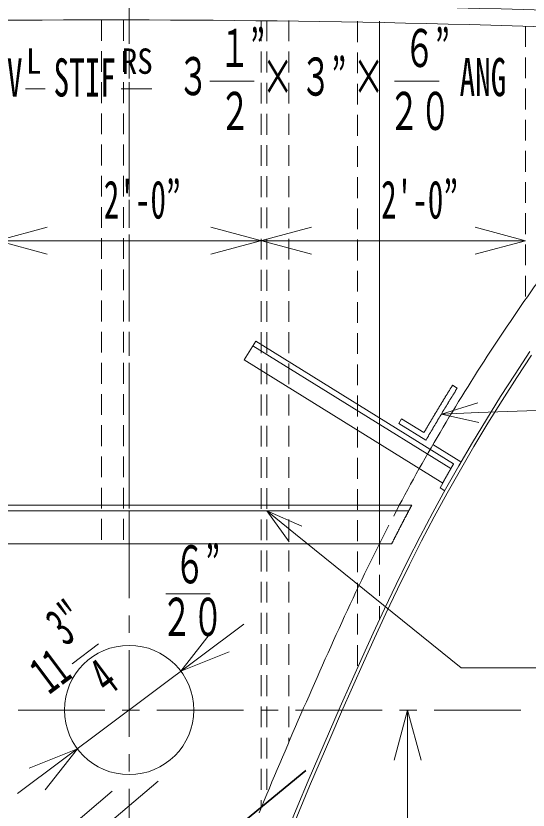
# Model space of a CAD drawing. Units: millimetres, scale not verified. Extents: x -16408 to 16408, y -11606 to 11606.
# Drawn here: x -7147 to -5965, y -4294 to -2460 of the extents above; entities that cross this region are included whole.
import ezdxf
from ezdxf.enums import TextEntityAlignment as Align

# ---------------------------------------------------------------- set-up
doc = ezdxf.new("R2010")
doc.units = ezdxf.units.MM
doc.header["$LTSCALE"] = 40
doc.linetypes.add('CHAIN1', pattern=[8, 5, -1, 1, -1])
doc.linetypes.add('DASHED1', pattern=[1.8, 1.2, -0.6])
for name, color, linetype, lineweight in [('0-0_0', 3, 'Continuous', 18), ('0-1_芯', 4, 'CHAIN1', 18), ('0-2_寸法', 2, 'Continuous', 18)]:
    doc.layers.add(name, color=color, linetype=linetype, lineweight=lineweight)
doc.styles.add('ＭＳ ゴシック', font='')
doc.styles.get('ＭＳ ゴシック').set_extended_font_data('MS Gothic')

msp = doc.modelspace()

# ---------------------------------------------------------------- linework, layer by layer
at = {"layer": '0-0_0', "color": 1, "linetype": 'DASHED1'}
for p, q in [((-6949.04, -2469.62), (-6949.04, -3679.14)), ((-6898.24, -2469.62), (-6898.24, -3679.14)), ((-6885.54, -2469.62), (-6885.54, -3679.14)), ((-6580.74, -2470.77), (-6580.74, -4288.91)), ((-6568.04, -2470.77), (-6568.04, -4258.06)), ((-6517.24, -2470.77), (-6517.24, -4137.82)), ((-6358.78, -2472.91), (-6358.78, -3966.03)), ((-5971.14, -2484.14), (-5971.14, -3115.28)), ((-6307.98, -3679.14), (-6262.22, -3590.24)), ((-6307.98, -3679.14), (-6307.98, -3854.63))]:
    msp.add_line(p, q, dxfattribs=at)
at = {"layer": '0-0_0'}
for p, q in [((-6307.98, -2472.91), (-6307.98, -3679.14)), ((-6593.44, -3211.28), (-6620.22, -3254.45)), ((-6143.14, -3505.61), (-6600.13, -3222.07)), ((-6136.82, -3494.59), (-6593.44, -3211.28)), ((-6161.9, -3538.81), (-6620.22, -3254.45)), ((-6139.05, -3312.88), (-6128.26, -3319.58)), ((-6256.63, -3390.36), (-6263.32, -3401.15)), ((-6205.04, -3422.37), (-6256.63, -3390.36)), ((-6200.64, -3440.04), (-6263.32, -3401.15)), ((-6119.67, -3490.28), (-6184.45, -3450.09)), ((-6157.29, -3556.62), (-6168.11, -3549.9)), ((-7537.63, -3590.24), (-6233.45, -3590.24)), ((-7530.88, -3602.94), (-6240.2, -3602.94)), ((-7491.53, -3679.14), (-6279.56, -3679.14)), ((-6423.19, -4112.3), (-6398.35, -4055.42)), ((-6420.15, -4124.45), (-6395.25, -4067.33)), ((-7115.54, -4478.98), (-6818.71, -4227.5)), ((-7134.76, -4428.69), (-6924.31, -4250.39))]:
    msp.add_line(p, q, dxfattribs=at)
for points in [[(-5982.3, -3131.39), (-5974.46, -3120.05), (-5966.57, -3108.74), (-5958.65, -3097.45), (-5950.69, -3086.19), (-5942.7, -3074.95), (-5934.67, -3063.74)], [(-6262.22, -3590.24), (-6255.74, -3578.06), (-6249.23, -3565.91), (-6242.67, -3553.78), (-6236.07, -3541.68), (-6229.43, -3529.59), (-6222.75, -3517.53), (-6216.03, -3505.49), (-6209.27, -3493.47), (-6202.47, -3481.47), (-6195.63, -3469.49), (-6188.76, -3457.54), (-6181.84, -3445.61), (-6174.89, -3433.7), (-6167.91, -3421.81), (-6160.88, -3409.95), (-6153.82, -3398.1), (-6146.73, -3386.28), (-6139.6, -3374.47), (-6132.43, -3362.69), (-6125.23, -3350.93), (-6118, -3339.19), (-6110.74, -3327.47), (-6103.44, -3315.77), (-6096.11, -3304.09), (-6088.74, -3292.43), (-6081.35, -3280.79), (-6073.92, -3269.18), (-6066.46, -3257.58), (-6058.97, -3246), (-6051.45, -3234.45), (-6043.89, -3222.91), (-6036.31, -3211.4), (-6028.69, -3199.9), (-6021.04, -3188.43), (-6013.36, -3176.98), (-6005.64, -3165.55), (-5997.9, -3154.14), (-5990.12, -3142.75), (-5982.3, -3131.39)], [(-6398.35, -4055.42), (-6373.31, -3998.63), (-6347.97, -3941.97), (-6322.26, -3885.49), (-6296.08, -3829.22), (-6269.34, -3773.21), (-6241.96, -3717.51), (-6213.86, -3662.17), (-6184.94, -3607.26), (-6155.17, -3552.8), (-6124.59, -3498.8), (-6093.22, -3445.25), (-6061.11, -3392.13), (-6028.31, -3339.44), (-5994.84, -3287.18), (-5960.73, -3235.34)], [(-6395.25, -4067.33), (-6370.14, -4010.3), (-6344.76, -3953.4), (-6319, -3896.66), (-6292.79, -3840.13), (-6266.02, -3783.86), (-6238.62, -3727.89), (-6210.5, -3672.29), (-6181.57, -3617.1), (-6151.78, -3562.37), (-6121.15, -3508.1), (-6089.73, -3454.3), (-6057.56, -3400.93), (-6024.68, -3348), (-5991.13, -3295.49), (-5956.94, -3243.4)], [(-6153.82, -3336.81), (-6153.15, -3335.73), (-6152.48, -3334.64), (-6151.82, -3333.55), (-6151.15, -3332.46), (-6150.48, -3331.37), (-6149.81, -3330.28), (-6149.14, -3329.19), (-6148.47, -3328.1), (-6147.8, -3327.01), (-6147.12, -3325.93), (-6146.45, -3324.84), (-6145.78, -3323.75), (-6145.11, -3322.66), (-6144.44, -3321.57), (-6143.76, -3320.49), (-6143.09, -3319.4), (-6142.42, -3318.31), (-6141.75, -3317.23), (-6141.07, -3316.14), (-6140.4, -3315.05), (-6139.72, -3313.97), (-6139.05, -3312.88)], [(-6179.66, -3379.45), (-6179.01, -3378.36), (-6178.35, -3377.26), (-6177.69, -3376.16), (-6177.03, -3375.07), (-6176.37, -3373.97), (-6175.72, -3372.88), (-6175.06, -3371.78), (-6174.4, -3370.68), (-6173.74, -3369.59), (-6173.08, -3368.49), (-6172.42, -3367.4), (-6171.76, -3366.3), (-6171.1, -3365.21), (-6170.44, -3364.12), (-6169.78, -3363.02), (-6169.12, -3361.93), (-6168.45, -3360.83), (-6167.79, -3359.74), (-6167.13, -3358.65), (-6166.47, -3357.55), (-6165.8, -3356.46), (-6165.14, -3355.37), (-6164.48, -3354.27), (-6163.81, -3353.18), (-6163.15, -3352.09), (-6162.48, -3351), (-6161.82, -3349.91), (-6161.16, -3348.81), (-6160.49, -3347.72), (-6159.82, -3346.63), (-6159.16, -3345.54), (-6158.49, -3344.45), (-6157.83, -3343.36), (-6157.16, -3342.27), (-6156.49, -3341.18), (-6155.82, -3340.09), (-6155.16, -3338.99), (-6154.49, -3337.9), (-6153.82, -3336.81)], [(-6144.49, -3345.9), (-6143.76, -3344.7), (-6143.03, -3343.5), (-6142.29, -3342.3), (-6141.56, -3341.11), (-6140.82, -3339.91), (-6140.08, -3338.71), (-6139.35, -3337.51), (-6138.61, -3336.32), (-6137.87, -3335.12), (-6137.14, -3333.92), (-6136.4, -3332.73), (-6135.66, -3331.53), (-6134.92, -3330.34), (-6134.18, -3329.14), (-6133.45, -3327.94), (-6132.71, -3326.75), (-6131.97, -3325.55), (-6131.23, -3324.36), (-6130.49, -3323.16), (-6129.75, -3321.97), (-6129, -3320.78), (-6128.26, -3319.58)], [(-6172.85, -3392.8), (-6172.13, -3391.6), (-6171.41, -3390.39), (-6170.69, -3389.18), (-6169.97, -3387.98), (-6169.24, -3386.77), (-6168.52, -3385.57), (-6167.8, -3384.36), (-6167.08, -3383.15), (-6166.35, -3381.95), (-6165.63, -3380.74), (-6164.91, -3379.54), (-6164.18, -3378.34), (-6163.46, -3377.13), (-6162.73, -3375.93), (-6162.01, -3374.72), (-6161.28, -3373.52), (-6160.56, -3372.32), (-6159.83, -3371.11), (-6159.1, -3369.91), (-6158.38, -3368.71), (-6157.65, -3367.51), (-6156.92, -3366.3), (-6156.19, -3365.1), (-6155.46, -3363.9), (-6154.74, -3362.7), (-6154.01, -3361.5), (-6153.28, -3360.3), (-6152.55, -3359.09), (-6151.82, -3357.89), (-6151.09, -3356.69), (-6150.35, -3355.49), (-6149.62, -3354.29), (-6148.89, -3353.09), (-6148.16, -3351.89), (-6147.43, -3350.69), (-6146.69, -3349.49), (-6145.96, -3348.3), (-6145.23, -3347.1), (-6144.49, -3345.9)], [(-6205.04, -3422.37), (-6204.4, -3421.26), (-6203.75, -3420.16), (-6203.11, -3419.06), (-6202.46, -3417.95), (-6201.82, -3416.85), (-6201.17, -3415.75), (-6200.52, -3414.64), (-6199.88, -3413.54), (-6199.23, -3412.44), (-6198.58, -3411.34), (-6197.93, -3410.23), (-6197.28, -3409.13), (-6196.64, -3408.03), (-6195.99, -3406.93), (-6195.34, -3405.83), (-6194.69, -3404.73), (-6194.04, -3403.63), (-6193.39, -3402.53), (-6192.74, -3401.43), (-6192.09, -3400.32), (-6191.44, -3399.22), (-6190.78, -3398.12), (-6190.13, -3397.02), (-6189.48, -3395.93), (-6188.83, -3394.83), (-6188.18, -3393.73), (-6187.52, -3392.63), (-6186.87, -3391.53), (-6186.22, -3390.43), (-6185.56, -3389.33), (-6184.91, -3388.23), (-6184.25, -3387.14), (-6183.6, -3386.04), (-6182.94, -3384.94), (-6182.29, -3383.84), (-6181.63, -3382.74), (-6180.98, -3381.65), (-6180.32, -3380.55), (-6179.66, -3379.45)], [(-6200.64, -3440.04), (-6199.93, -3438.83), (-6199.23, -3437.61), (-6198.52, -3436.4), (-6197.82, -3435.18), (-6197.11, -3433.97), (-6196.4, -3432.75), (-6195.69, -3431.54), (-6194.99, -3430.33), (-6194.28, -3429.11), (-6193.57, -3427.9), (-6192.86, -3426.69), (-6192.15, -3425.47), (-6191.44, -3424.26), (-6190.73, -3423.05), (-6190.02, -3421.84), (-6189.31, -3420.62), (-6188.6, -3419.41), (-6187.88, -3418.2), (-6187.17, -3416.99), (-6186.46, -3415.78), (-6185.75, -3414.57), (-6185.03, -3413.35), (-6184.32, -3412.14), (-6183.61, -3410.93), (-6182.89, -3409.72), (-6182.18, -3408.51), (-6181.46, -3407.3), (-6180.74, -3406.09), (-6180.03, -3404.88), (-6179.31, -3403.68), (-6178.6, -3402.47), (-6177.88, -3401.26), (-6177.16, -3400.05), (-6176.44, -3398.84), (-6175.72, -3397.63), (-6175.01, -3396.43), (-6174.29, -3395.22), (-6173.57, -3394.01), (-6172.85, -3392.8)], [(-6150.06, -3517.77), (-6149.74, -3517.21), (-6149.43, -3516.66), (-6149.11, -3516.11), (-6148.8, -3515.56), (-6148.49, -3515), (-6148.17, -3514.45), (-6147.86, -3513.9), (-6147.55, -3513.35), (-6147.23, -3512.79), (-6146.92, -3512.24), (-6146.6, -3511.69), (-6146.29, -3511.14), (-6145.97, -3510.58), (-6145.66, -3510.03), (-6145.34, -3509.48), (-6145.03, -3508.93), (-6144.71, -3508.38), (-6144.4, -3507.82), (-6144.08, -3507.27), (-6143.77, -3506.72), (-6143.45, -3506.17), (-6143.14, -3505.62), (-6142.82, -3505.06), (-6142.51, -3504.51), (-6142.19, -3503.96), (-6141.88, -3503.41), (-6141.56, -3502.86), (-6141.25, -3502.31), (-6140.93, -3501.75), (-6140.61, -3501.2), (-6140.3, -3500.65), (-6139.98, -3500.1), (-6139.67, -3499.55), (-6139.35, -3499), (-6139.03, -3498.45), (-6138.72, -3497.89), (-6138.4, -3497.34), (-6138.08, -3496.79), (-6137.77, -3496.24)], [(-6137.77, -3496.24), (-6137.45, -3495.69), (-6137.13, -3495.14), (-6136.82, -3494.59)], [(-6168.11, -3549.9), (-6161.9, -3538.81), (-6161.59, -3538.26), (-6161.28, -3537.7), (-6160.97, -3537.15), (-6160.66, -3536.59), (-6160.35, -3536.04), (-6160.04, -3535.48), (-6159.73, -3534.93), (-6159.42, -3534.37), (-6159.11, -3533.82), (-6158.8, -3533.27), (-6158.49, -3532.71), (-6158.18, -3532.16), (-6157.86, -3531.6), (-6157.55, -3531.05), (-6157.24, -3530.5), (-6156.93, -3529.94), (-6156.62, -3529.39), (-6156.31, -3528.83), (-6156, -3528.28), (-6155.68, -3527.73), (-6155.37, -3527.17), (-6155.06, -3526.62), (-6154.75, -3526.07), (-6154.44, -3525.51), (-6154.12, -3524.96), (-6153.81, -3524.4), (-6153.5, -3523.85), (-6153.19, -3523.3), (-6152.87, -3522.74), (-6152.56, -3522.19), (-6152.25, -3521.64), (-6151.93, -3521.08), (-6151.62, -3520.53), (-6151.31, -3519.98), (-6151, -3519.43), (-6150.68, -3518.87), (-6150.37, -3518.32), (-6150.06, -3517.77)], [(-6243.78, -3609.7), (-6243.31, -3608.81), (-6242.84, -3607.93), (-6242.37, -3607.04), (-6241.91, -3606.16), (-6241.44, -3605.27), (-6240.97, -3604.39), (-6240.5, -3603.5), (-6240.03, -3602.62), (-6239.56, -3601.73), (-6239.1, -3600.85), (-6238.63, -3599.96), (-6238.16, -3599.08), (-6237.69, -3598.19), (-6237.22, -3597.31), (-6236.75, -3596.42), (-6236.28, -3595.54), (-6235.81, -3594.66), (-6235.33, -3593.77), (-6234.86, -3592.89), (-6234.39, -3592), (-6233.92, -3591.12), (-6233.45, -3590.24)], [(-6261.82, -3644.34), (-6261.36, -3643.45), (-6260.91, -3642.56), (-6260.45, -3641.67), (-6259.99, -3640.78), (-6259.53, -3639.89), (-6259.07, -3639), (-6258.61, -3638.11), (-6258.15, -3637.22), (-6257.69, -3636.33), (-6257.23, -3635.44), (-6256.77, -3634.55), (-6256.3, -3633.66), (-6255.84, -3632.77), (-6255.38, -3631.88), (-6254.92, -3631), (-6254.46, -3630.11), (-6254, -3629.22), (-6253.53, -3628.33), (-6253.07, -3627.44), (-6252.61, -3626.55), (-6252.15, -3625.67), (-6251.68, -3624.78), (-6251.22, -3623.89), (-6250.76, -3623), (-6250.29, -3622.11), (-6249.83, -3621.23), (-6249.36, -3620.34), (-6248.9, -3619.45), (-6248.43, -3618.57), (-6247.97, -3617.68), (-6247.5, -3616.79), (-6247.04, -3615.9), (-6246.57, -3615.02), (-6246.11, -3614.13), (-6245.64, -3613.24), (-6245.18, -3612.36), (-6244.71, -3611.47), (-6244.24, -3610.59), (-6243.78, -3609.7)], [(-6279.56, -3679.14), (-6279.1, -3678.24), (-6278.65, -3677.35), (-6278.2, -3676.46), (-6277.75, -3675.56), (-6277.3, -3674.67), (-6276.85, -3673.77), (-6276.39, -3672.88), (-6275.94, -3671.99), (-6275.49, -3671.09), (-6275.04, -3670.2), (-6274.58, -3669.31), (-6274.13, -3668.41), (-6273.68, -3667.52), (-6273.22, -3666.63), (-6272.77, -3665.73), (-6272.32, -3664.84), (-6271.86, -3663.95), (-6271.41, -3663.06), (-6270.95, -3662.16), (-6270.5, -3661.27), (-6270.05, -3660.38), (-6269.59, -3659.49), (-6269.13, -3658.6), (-6268.68, -3657.7), (-6268.22, -3656.81), (-6267.77, -3655.92), (-6267.31, -3655.03), (-6266.86, -3654.14), (-6266.4, -3653.25), (-6265.94, -3652.35), (-6265.49, -3651.46), (-6265.03, -3650.57), (-6264.57, -3649.68), (-6264.11, -3648.79), (-6263.66, -3647.9), (-6263.2, -3647.01), (-6262.74, -3646.12), (-6262.28, -3645.23), (-6261.82, -3644.34)], [(-6451.68, -3987.43), (-6445.42, -3973.29), (-6439.15, -3959.16), (-6432.86, -3945.03), (-6426.55, -3930.92), (-6420.21, -3916.81), (-6413.86, -3902.72), (-6407.47, -3888.63), (-6401.07, -3874.56), (-6394.64, -3860.5), (-6388.17, -3846.45), (-6381.68, -3832.42), (-6375.16, -3818.4), (-6368.61, -3804.39), (-6362.02, -3790.4), (-6355.4, -3776.43), (-6348.75, -3762.47), (-6342.05, -3748.53), (-6335.32, -3734.61), (-6328.55, -3720.71), (-6321.73, -3706.83), (-6314.88, -3692.98), (-6307.98, -3679.14)], [(-6585.36, -4300.22), (-6579.51, -4285.91), (-6573.63, -4271.61), (-6567.73, -4257.32), (-6561.8, -4243.04), (-6555.84, -4228.77), (-6549.85, -4214.51), (-6543.85, -4200.26), (-6537.82, -4186.02), (-6531.77, -4171.79), (-6525.7, -4157.57), (-6519.61, -4143.36), (-6513.51, -4129.15), (-6507.39, -4114.95), (-6501.25, -4100.76), (-6495.1, -4086.58), (-6488.93, -4072.4), (-6482.75, -4058.22), (-6476.56, -4044.05), (-6470.36, -4029.89), (-6464.14, -4015.73), (-6457.92, -4001.58), (-6451.68, -3987.43)], [(-6872.84, -5399.78), (-6852.12, -5341.38), (-6838.13, -5280.92), (-6823.42, -5220.63), (-6806.57, -5160.9), (-6788.31, -5101.58), (-6769.38, -5042.48), (-6750.34, -4983.41), (-6731.29, -4924.34), (-6711.96, -4865.36), (-6692.2, -4806.52), (-6672.03, -4747.83), (-6651.45, -4689.28), (-6630.49, -4630.86), (-6609.18, -4572.57), (-6587.47, -4514.43), (-6565.35, -4456.44), (-6542.76, -4398.63), (-6519.7, -4341.02), (-6496.14, -4283.6), (-6472.15, -4226.36), (-6447.81, -4169.26), (-6423.19, -4112.3)], [(-6872.84, -5416.55), (-6849.18, -5359.02), (-6834.21, -5298.55), (-6820.03, -5237.88), (-6803.59, -5177.78), (-6785.53, -5118.14), (-6766.6, -5058.78), (-6747.49, -4999.47), (-6728.4, -4940.15), (-6709.08, -4880.91), (-6689.34, -4821.81), (-6669.16, -4762.85), (-6648.59, -4704.04), (-6627.63, -4645.35), (-6606.3, -4586.8), (-6584.6, -4528.4), (-6562.47, -4470.15), (-6539.88, -4412.07), (-6516.81, -4354.19), (-6493.23, -4296.51), (-6469.22, -4239.01), (-6444.83, -4181.67), (-6420.15, -4124.45)]]:
    msp.add_lwpolyline(points, dxfattribs=at)
msp.add_circle((-6885.54, -4062.84), 149.22, dxfattribs=at)
for radius, start, end in [(32615.57, 87.0489, 92.75224), (32577.47, 87.12459, 92.67583)]:
    msp.add_arc((-6945.63, -35047.03), radius, start, end, dxfattribs=at)
at = {"layer": '0-1_芯'}
for p, q in [((-6885.54, 235.13), (-6885.54, -6025.34)), ((-7141.26, -4062.84), (-5871.95, -4062.84))]:
    msp.add_line(p, q, dxfattribs=at)
at = {"layer": '0-2_寸法'}
for p, q in [((-6699.38, -2610.75), (-6596.79, -2610.75)), ((-6272.84, -2610.75), (-6170.24, -2610.75)), ((-7124.91, -2629.04), (-7079.27, -2629.04)), ((-6903.54, -2629.04), (-6833.09, -2629.04)), ((-7074.43, -2948.3), (-7306.25, -3010.42)), ((-7074.43, -3010.42), (-7306.25, -2948.3)), ((-6464.83, -2948.3), (-6696.65, -3010.42)), ((-6464.83, -3010.42), (-6696.65, -2948.3)), ((-5971.14, -2979.36), (-6087.05, -2948.3)), ((-5971.14, -2979.36), (-7799.94, -2979.36)), ((-5971.14, -2979.36), (-6087.05, -3010.42)), ((-6079.62, -3376.35), (-4704.07, -3324.82)), ((-6164.91, -3379.54), (-6080.48, -3353.49)), ((-6164.91, -3379.54), (-6079.62, -3376.35)), ((-6078.77, -3399.2), (-6164.91, -3379.54)), ((-6568.04, -3602.94), (-6501.65, -3656.57)), ((-6501.65, -3656.57), (-6119.06, -3965.63)), ((-6801.12, -3794.98), (-6698.52, -3794.98)), ((-6620.97, -3864.42), (-7142.76, -4255.76)), ((-6766.16, -3973.31), (-6692.06, -3878.91)), ((-7017.01, -3955.95), (-6956.16, -3910.31)), ((-6766.16, -3973.31), (-6654.79, -3928.61)), ((-6119.06, -3965.63), (-4783.24, -3965.63)), ((-6242.81, -4062.84), (-6273.87, -4178.75)), ((-7004.92, -4152.38), (-7116.28, -4197.08)), ((-7004.92, -4152.38), (-7079.01, -4246.77))]:
    msp.add_line(p, q, dxfattribs=at)
at = {"layer": '0-2_寸法', "lineweight": 35}
msp.add_line((-6814.33, -4479.22), (-6478.08, -4202.85), dxfattribs=at)
at = {"layer": '0-2_寸法'}
for points in [[(-6516.02, -3674.36), (-6568.04, -3602.94), (-6487.28, -3638.78)], [(-6242.81, -5586.84), (-6242.81, -4062.84), (-6211.75, -4178.75)]]:
    msp.add_lwpolyline(points, dxfattribs=at)

# ---------------------------------------------------------------- texts
at = {"layer": '0-2_寸法', "style": 'ＭＳ ゴシック'}
for s, height, width, p in [('１”', 87.98, 0.6, (-6678.12, -2604.78)), ('６”', 87.98, 0.6, (-6251.57, -2604.78)), ('L', 58.65, 0.9, (-7123.59, -2611.64)), ('RS', 58.65, 0.9, (-6902.71, -2611.79)), ('V  STIF', 87.98, 0.6, (-7167.46, -2672.92)), ('３', 87.98, 0.6, (-6773.41, -2669.91)), ('×', 87.98, 0.6, (-6578.45, -2671.08)), ('３”', 87.98, 0.6, (-6490.58, -2670.91)), ('×', 87.98, 0.6, (-6368.68, -2670.91)), ('ANG', 87.98, 0.6, (-6122.87, -2672.06)), ('２', 87.98, 0.6, (-6677.47, -2750.22)), ('２０', 87.98, 0.6, (-6286.91, -2750.22)), ("2'-0”", 87.98, 0.6, (-6944.06, -2954.71)), ("2'-0”", 87.98, 0.6, (-6304.06, -2954.71)), ('６”', 87.98, 0.6, (-6781.69, -3796.84)), ('２０', 87.98, 0.6, (-6811.7, -3918.15))]:
    msp.add_text(s, height=height, dxfattribs=dict(at, width=width)).set_placement(p, align=Align.BOTTOM_LEFT)
at = {"layer": '0-2_寸法', "style": 'ＭＳ ゴシック', "width": 0.6}
for s, p in [('3"', (-7017.51, -3938.37)), ('11', (-7054.94, -4049.93)), ('4', (-6917.8, -4052.7))]:
    msp.add_text(s, height=87.98, rotation=36.87, dxfattribs=at).set_placement(p, align=Align.BOTTOM_LEFT)

doc.saveas('drawing.dxf')
